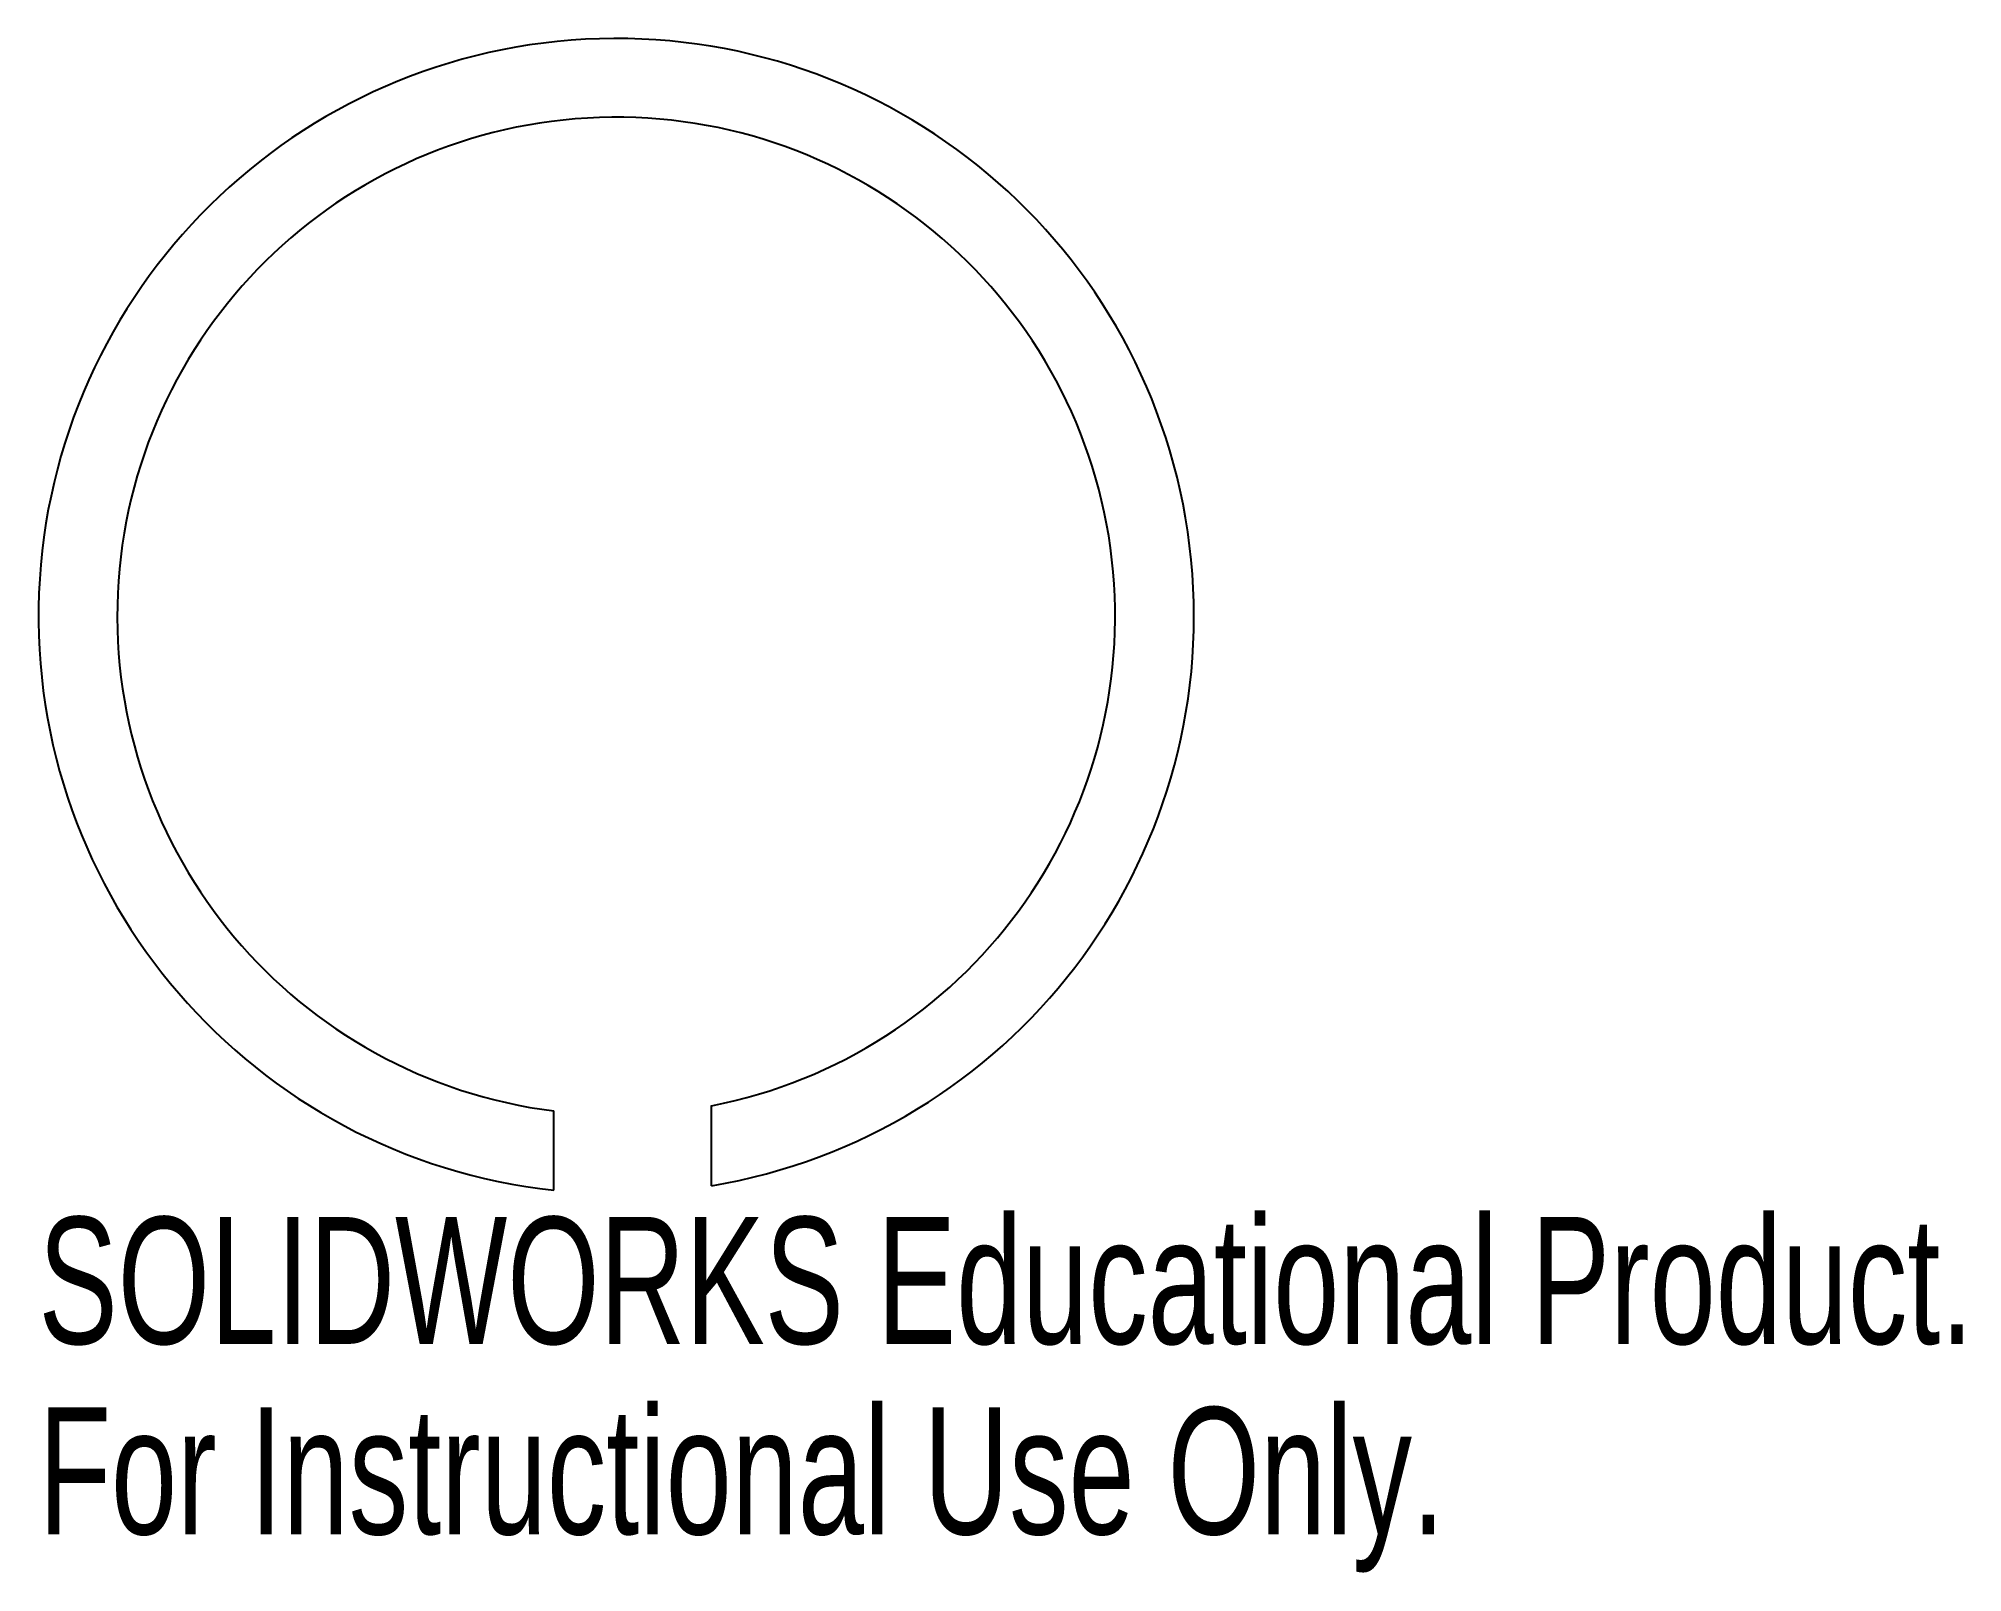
# Model space of a CAD drawing. Header units: millimetres. Extents: x -22 to 51.3, y -36.4 to 22.
import ezdxf

# ---------------------------------------------------------------- set-up
doc = ezdxf.new("R2010")
doc.units = ezdxf.units.MM
doc.styles.add('SLDTEXTSTYLE0', font='TXT', dxfattribs={"width": 0.7})

msp = doc.modelspace()

# ---------------------------------------------------------------- linework, layer by layer
at = {"color": 7, "linetype": 'Continuous', "lineweight": 25}
for p, q in [((-2.372, -21.872), (-2.372, -18.851)), ((3.628, -21.699), (3.628, -18.65))]:
    msp.add_line(p, q, dxfattribs=at)
for radius, start, end in [(22, 279.49142, 263.80991), (19, 281.00745, 262.82775)]:
    msp.add_arc((0, 0), radius, start, end, dxfattribs=at)

# ---------------------------------------------------------------- texts
at = {"color": 7, "linetype": 'Continuous', "char_height": 4.83362, "attachment_point": 1, "style": 'SLDTEXTSTYLE0'}
for s, insert in [('SOLIDWORKS Educational Product.', (-22, -22.891)), ('For Instructional Use Only.', (-22, -30.142))]:
    msp.add_mtext(s, dxfattribs=dict(at, insert=insert))

doc.saveas('drawing.dxf')
